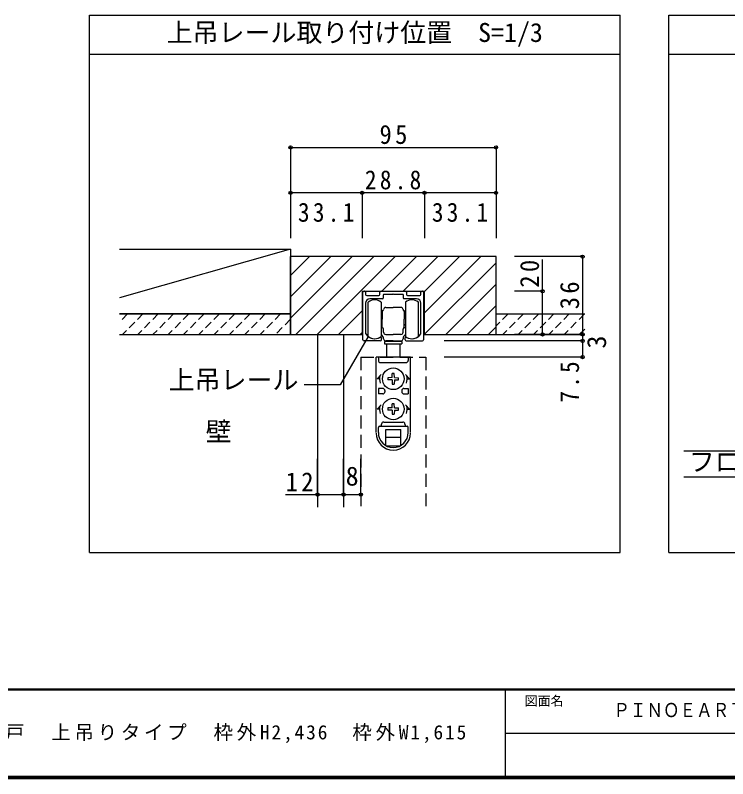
# Model space of a CAD drawing. Units: millimetres on the paper, enlarged 5 times, with parts at other scales. Extents: x -973 to 977, y -718 to 696.
# Drawn here: x -376 to 173, y -701 to -112 of the extents above; entities that cross this region are included whole.
import ezdxf
from ezdxf.enums import TextEntityAlignment as Align

# ---------------------------------------------------------------- set-up
doc = ezdxf.new("R2010")
doc.units = ezdxf.units.MM
doc.header["$LTSCALE"] = 5
doc.header["$PDMODE"] = 32
doc.header["$PDSIZE"] = 2.5
doc.linetypes.add('DASHED1', pattern=[1.8, 1.2, -0.6])
doc.linetypes.add('DASHED2', pattern=[3, 2, -1])
for name, color, linetype in [('0-A_文字', 3, 'Continuous'), ('2-2_柱', 7, 'Continuous'), ('2-3_仕上', 2, 'Continuous'), ('2-4_枠', 3, 'Continuous'), ('2-6_扉', 7, 'DASHED2'), ('2-7_金物', 7, 'Continuous'), ('2-A_寸法', 7, 'Continuous'), ('2-B_ﾊｯﾁ', 7, 'Continuous'), ('2-C', 4, 'DASHED1'), ('F-1_枠', 6, 'Continuous'), ('F-A_文字', 7, 'Continuous')]:
    doc.layers.add(name, color=color, linetype=linetype)
doc.styles.add('ＭＳ ゴシック', font='')
doc.styles.get('ＭＳ ゴシック').set_extended_font_data('MS Gothic')

msp = doc.modelspace()

# ---------------------------------------------------------------- linework, layer by layer
at = {"layer": '0-A_文字'}
for p, q in [((-318.487, -112.235), (90.22, -112.235)), ((-318.487, -526.5), (-318.487, -112.235)), ((90.22, -526.5), (90.22, -112.235)), ((127.72, -526.5), (127.72, -112.235)), ((127.72, -112.235), (536.427, -112.235)), ((-318.487, -142.235), (90.22, -142.235)), ((127.72, -142.235), (536.427, -142.235)), ((-318.487, -526.5), (90.22, -526.5)), ((127.72, -526.5), (536.427, -526.5))]:
    msp.add_line(p, q, dxfattribs=at)
at = {"layer": '2-2_柱'}
for p, q in [((-295.383, -292.475), (-163.717, -292.475)), ((-163.717, -292.475), (-295.383, -330.094)), ((-163.717, -292.475), (-163.717, -342.475)), ((-163.717, -342.475), (-295.383, -342.475))]:
    msp.add_line(p, q, dxfattribs=at)
at = {"layer": '2-3_仕上'}
for p, q in [((-295.383, -342.475), (-163.717, -342.475)), ((-163.717, -342.475), (-163.717, -358.308)), ((-5.383, -342.475), (62.95, -342.475)), ((-295.383, -358.308), (-163.717, -358.308)), ((-5.383, -358.308), (62.95, -358.308)), ((139.377, -448.147), (251.625, -448.147)), ((139.377, -468.147), (251.625, -468.147))]:
    msp.add_line(p, q, dxfattribs=at)
at = {"layer": '2-4_枠'}
for p, q in [((-163.717, -358.308), (-163.717, -298.308)), ((-108.55, -324.975), (-108.55, -358.308)), ((-108.55, -324.975), (-60.55, -324.975)), ((-60.55, -358.308), (-60.55, -324.975)), ((-163.717, -358.308), (-108.55, -358.308)), ((-142.883, -358.308), (-142.883, -491.378)), ((-122.883, -358.308), (-122.883, -491.378)), ((-60.55, -358.308), (-5.383, -358.308))]:
    msp.add_line(p, q, dxfattribs=at)
msp.add_lwpolyline([(-5.383, -358.308), (-5.383, -298.308), (-163.717, -298.308)], dxfattribs=at)
at = {"layer": '2-6_扉'}
msp.add_line((-109.55, -375.808), (-109.55, -491.378), dxfattribs=at)
msp.add_lwpolyline([(-109.55, -375.808), (-59.55, -375.808), (-59.55, -491.378)], dxfattribs=at)
at = {"layer": '2-7_金物'}
for p, q in [((-107.883, -362.475), (-107.883, -325.808)), ((-107.05, -324.975), (-106.717, -324.975)), ((-105.883, -325.808), (-105.883, -327.475)), ((-105.05, -328.308), (-95.633, -328.308)), ((-94.8, -327.475), (-94.8, -325.808)), ((-93.967, -324.975), (-75.133, -324.975)), ((-92.3, -327.975), (-92.3, -330.308)), ((-76.8, -330.308), (-76.8, -327.975)), ((-74.3, -325.808), (-74.3, -327.475)), ((-73.467, -328.308), (-64.05, -328.308)), ((-63.217, -327.475), (-63.217, -325.808)), ((-62.383, -324.975), (-62.05, -324.975)), ((-61.217, -325.808), (-61.217, -362.475)), ((-105.883, -334.142), (-105.883, -357.68)), ((-103.883, -359.975), (-103.883, -333.308)), ((-92.8, -330.808), (-102.55, -330.808)), ((-93.883, -333.308), (-93.883, -346.642)), ((-66.55, -330.808), (-76.3, -330.808)), ((-75.217, -333.308), (-75.217, -346.642)), ((-65.217, -359.975), (-65.217, -333.308)), ((-63.217, -357.68), (-63.217, -334.142)), ((-93.883, -339.975), (-93.383, -339.975)), ((-93.05, -340.308), (-93.383, -339.975)), ((-93.05, -339.975), (-93.05, -346.642)), ((-92.883, -339.975), (-93.05, -339.975)), ((-90.383, -337.475), (-84.55, -337.475)), ((-78.717, -337.475), (-84.55, -337.475)), ((-76.217, -339.975), (-76.05, -339.975)), ((-76.05, -339.975), (-76.05, -346.642)), ((-76.05, -340.308), (-75.717, -339.975)), ((-75.217, -339.975), (-75.717, -339.975)), ((-93.883, -342.475), (-93.05, -342.475)), ((-93.883, -346.642), (-93.883, -359.975)), ((-93.383, -342.475), (-93.05, -342.142)), ((-93.05, -353.308), (-93.05, -346.642)), ((-75.717, -342.475), (-76.05, -342.142)), ((-75.217, -342.475), (-76.05, -342.475)), ((-76.05, -353.308), (-76.05, -346.642)), ((-75.217, -346.642), (-75.217, -359.975)), ((-93.883, -350.808), (-93.05, -350.808)), ((-93.05, -351.142), (-93.383, -350.808)), ((-93.05, -352.975), (-93.383, -353.308)), ((-76.05, -351.142), (-75.717, -350.808)), ((-75.217, -350.808), (-76.05, -350.808)), ((-76.05, -352.975), (-75.717, -353.308)), ((-93.883, -353.308), (-93.383, -353.308)), ((-92.883, -353.308), (-93.05, -353.308)), ((-92.05, -356.642), (-92.05, -354.142)), ((-90.383, -358.308), (-84.55, -358.308)), ((-78.717, -358.308), (-84.55, -358.308)), ((-77.05, -356.642), (-77.05, -354.142)), ((-76.217, -353.308), (-76.05, -353.308)), ((-75.217, -353.308), (-75.717, -353.308)), ((-94.55, -363.308), (-107.05, -363.308)), ((-93.717, -362.475), (-93.717, -360.808)), ((-91.217, -363.808), (-91.217, -365.475)), ((-77.883, -363.808), (-91.217, -363.808)), ((-84.55, -363.308), (-90.383, -363.308)), ((-89.55, -363.308), (-89.55, -363.808)), ((-84.55, -363.308), (-78.717, -363.308)), ((-79.55, -363.308), (-79.55, -363.808)), ((-77.883, -363.808), (-77.883, -365.475)), ((-75.383, -362.475), (-75.383, -360.808)), ((-74.55, -363.308), (-62.05, -363.308)), ((-91.217, -365.475), (-77.883, -365.475)), ((-89.55, -375.808), (-89.55, -365.475)), ((-79.55, -365.475), (-79.55, -375.808)), ((-97.717, -433.975), (-97.717, -375.808)), ((-71.383, -375.808), (-97.717, -375.808)), ((-96.05, -375.808), (-96.05, -378.308)), ((-73.05, -375.808), (-73.05, -378.308)), ((-71.383, -433.975), (-71.383, -375.808)), ((-94.383, -379.975), (-74.717, -379.975)), ((-85.416, -391.609), (-85.36, -388.392)), ((-83.74, -388.392), (-85.36, -388.392)), ((-83.684, -391.609), (-83.74, -388.392)), ((-93.978, -389.142), (-97.05, -392.475)), ((-95.217, -392.475), (-97.05, -392.475)), ((-85.416, -391.609), (-88.633, -391.665)), ((-88.633, -391.665), (-88.633, -393.285)), ((-85.416, -393.341), (-88.633, -393.285)), ((-85.416, -393.341), (-85.36, -396.558)), ((-83.684, -393.341), (-83.74, -396.558)), ((-83.684, -391.609), (-80.467, -391.665)), ((-83.684, -393.341), (-80.467, -393.285)), ((-80.467, -393.285), (-80.467, -391.665)), ((-75.122, -389.142), (-72.05, -392.475)), ((-73.883, -392.475), (-72.05, -392.475)), ((-96.05, -399.975), (-96.05, -404.142)), ((-92.717, -399.975), (-96.05, -399.975)), ((-85.36, -396.558), (-83.74, -396.558)), ((-76.383, -399.975), (-73.05, -399.975)), ((-73.05, -399.975), (-73.05, -404.142)), ((-92.717, -404.142), (-96.05, -404.142)), ((-91.05, -401.642), (-91.05, -402.475)), ((-78.05, -401.642), (-78.05, -402.475)), ((-76.383, -404.142), (-73.05, -404.142)), ((-85.416, -414.942), (-85.36, -411.725)), ((-83.74, -411.725), (-85.36, -411.725)), ((-83.684, -414.942), (-83.74, -411.725)), ((-93.978, -412.475), (-97.05, -415.808)), ((-95.217, -415.808), (-97.05, -415.808)), ((-85.416, -414.942), (-88.633, -414.998)), ((-88.633, -414.998), (-88.633, -416.618)), ((-85.416, -416.674), (-88.633, -416.618)), ((-85.416, -416.674), (-85.36, -419.892)), ((-83.684, -416.674), (-83.74, -419.892)), ((-83.684, -414.942), (-80.467, -414.998)), ((-83.684, -416.674), (-80.467, -416.618)), ((-80.467, -416.618), (-80.467, -414.998)), ((-75.122, -412.475), (-72.05, -415.808)), ((-73.883, -415.808), (-72.05, -415.808)), ((-85.36, -419.892), (-83.74, -419.892)), ((-95.217, -429.142), (-73.883, -429.142)), ((-91.883, -425.808), (-77.217, -425.808)), ((-96.05, -433.975), (-96.05, -429.975)), ((-90.383, -431.642), (-78.717, -431.642)), ((-90.383, -443.886), (-90.383, -431.642)), ((-78.717, -443.886), (-78.717, -431.642)), ((-73.05, -433.975), (-73.05, -429.975)), ((-90.383, -437.475), (-78.717, -437.475)), ((-89.597, -444.308), (-79.503, -444.308))]:
    msp.add_line(p, q, dxfattribs=at)
msp.add_lwpolyline([(-77.3, -327.475), (-84.05, -327.475), (-84.55, -326.975), (-85.05, -327.475), (-91.8, -327.475)], dxfattribs=at)
for centre in [(-84.55, -392.475), (-84.55, -415.808)]:
    msp.add_circle(centre, 8.333, dxfattribs=at)
for centre, radius, start, end in [((-107.05, -325.808), 0.833, 90, 180), ((-106.717, -325.808), 0.833, 360, 90), ((-105.05, -327.475), 0.833, 180, 270), ((-95.633, -327.475), 0.833, 270, 0), ((-93.967, -325.808), 0.833, 90, 180), ((-91.8, -327.975), 0.5, 90, 180), ((-77.3, -327.975), 0.5, 0, 90), ((-75.133, -325.808), 0.833, 0, 90), ((-73.467, -327.475), 0.833, 180, 270), ((-64.05, -327.475), 0.833, 270, 360), ((-62.383, -325.808), 0.833, 90, 180), ((-62.05, -325.808), 0.833, 0, 90), ((-102.55, -334.142), 3.333, 90, 180), ((-98.883, -339.975), 8.333, 53.1301, 126.8699), ((-92.8, -330.308), 0.5, 270, 360), ((-76.3, -330.308), 0.5, 180, 270), ((-70.217, -339.975), 8.333, 53.1301, 126.8699), ((-66.55, -334.142), 3.333, 0, 90), ((-92.883, -339.142), 0.833, 270, 0), ((-90.383, -339.142), 1.667, 90, 180), ((-78.717, -339.142), 1.667, 0, 90), ((-76.217, -339.142), 0.833, 180, 270), ((-105.383, -357.68), 0.5, 180, 213.92311), ((-98.883, -353.308), 8.333, 213.92311, 301.89079), ((-95.383, -361.642), 3.333, 0, 63.25632), ((-92.883, -354.142), 0.833, 0, 90), ((-90.383, -356.642), 1.667, 180, 270), ((-78.717, -356.642), 1.667, 270, 0), ((-76.217, -354.142), 0.833, 90, 180), ((-73.717, -361.642), 3.333, 116.74368, 180), ((-70.217, -353.308), 8.333, 238.10921, 326.07689), ((-63.717, -357.68), 0.5, 326.07689, 360), ((-107.05, -362.475), 0.833, 180, 270), ((-98.883, -353.308), 8.333, 233.1301, 306.8699), ((-94.55, -362.475), 0.833, 270, 0), ((-94.217, -360.808), 0.5, 360, 121.89079), ((-90.383, -361.642), 1.667, 180, 270), ((-78.717, -361.642), 1.667, 270, 0), ((-74.883, -360.808), 0.5, 58.10921, 180), ((-74.55, -362.475), 0.833, 180, 270), ((-70.217, -353.308), 8.333, 233.1301, 306.8699), ((-62.05, -362.475), 0.833, 270, 0), ((-94.383, -378.308), 1.667, 180, 270), ((-74.717, -378.308), 1.667, 270, 0), ((-84.55, -392.475), 10.667, 167.82427, 198.20996), ((-84.55, -392.475), 10.667, 341.79004, 12.17573), ((-92.717, -401.642), 1.667, 0, 90), ((-76.383, -401.642), 1.667, 90, 180), ((-92.717, -402.475), 1.667, 270, 0), ((-76.383, -402.475), 1.667, 180, 270), ((-84.55, -415.808), 10.667, 167.82427, 198.20996), ((-84.55, -415.808), 10.667, 341.79004, 12.17573), ((-95.217, -429.975), 0.833, 90, 180), ((-95.217, -427.475), 1.667, 270, 0), ((-91.883, -427.475), 1.667, 90, 180), ((-77.217, -427.475), 1.667, 0, 90), ((-73.883, -427.475), 1.667, 180, 270), ((-73.883, -429.975), 0.833, 0, 90), ((-84.55, -434.308), 13.167, 180, 0), ((-84.55, -433.975), 11.5, 180, 0)]:
    msp.add_arc(centre, radius, start, end, dxfattribs=at)
at = {"layer": '2-A_寸法'}
msp.add_lwpolyline([(-103.883, -359.975), (-125.411, -397.262), (-153.264, -397.262)], dxfattribs=at)
at = {"layer": '2-B_ﾊｯﾁ', "color": 4}
for p, q in [((-163.717, -214.142), (-5.383, -214.142)), ((-163.717, -214.142), (-163.717, -249.142)), ((-5.383, -214.142), (-5.383, -249.142)), ((-108.55, -249.142), (-163.717, -249.142)), ((-163.717, -249.142), (-163.717, -284.142)), ((-60.55, -249.142), (-108.55, -249.142)), ((-108.55, -249.142), (-108.55, -284.142)), ((-5.383, -249.142), (-60.55, -249.142)), ((-60.55, -249.142), (-60.55, -284.142)), ((-5.383, -249.142), (-5.383, -284.142)), ((61.283, -298.308), (8.783, -298.308)), ((61.283, -298.308), (61.283, -358.308)), ((30.45, -358.308), (30.45, -300.447)), ((30.45, -324.975), (8.783, -324.975)), ((61.283, -358.308), (8.783, -358.308)), ((61.283, -358.308), (61.283, -363.308)), ((61.283, -363.308), (-45.383, -363.308)), ((61.283, -363.308), (61.283, -375.808)), ((61.283, -375.808), (-45.383, -375.808)), ((-142.883, -481.741), (-142.883, -454.269)), ((-122.883, -481.741), (-122.883, -454.269)), ((-109.55, -481.741), (-109.55, -454.269)), ((-167.5, -481.741), (-122.883, -481.741)), ((-122.883, -481.741), (-109.55, -481.741))]:
    msp.add_line(p, q, dxfattribs=at)
at = {"layer": '2-B_ﾊｯﾁ'}
for p in [(-163.717, -214.142), (-5.383, -214.142), (-163.717, -249.142), (-108.55, -249.142), (-60.55, -249.142), (-5.383, -249.142), (61.283, -298.308), (30.45, -324.975), (30.45, -358.308), (61.283, -358.308), (61.283, -363.308), (61.283, -375.808), (-142.883, -481.741), (-122.883, -481.741), (-109.55, -481.741)]:
    msp.add_point(p, dxfattribs=at)
at = {"layer": '2-C', "linetype": 'Continuous'}
for p, q in [((-163.717, -312.882), (-149.142, -298.308)), ((-163.717, -345.881), (-116.144, -298.308)), ((-163.717, -329.382), (-132.643, -298.308)), ((-159.645, -358.308), (-99.645, -298.308)), ((-143.146, -358.308), (-83.146, -298.308)), ((-93.313, -324.975), (-66.647, -298.308)), ((-76.814, -324.975), (-50.147, -298.308)), ((-60.55, -341.709), (-17.149, -298.308)), ((-60.55, -325.21), (-33.648, -298.308)), ((-60.55, -358.208), (-5.383, -303.041)), ((-44.151, -358.308), (-5.383, -319.541)), ((-126.647, -358.308), (-108.55, -340.212)), ((-27.652, -358.308), (-5.383, -336.04)), ((-11.153, -358.308), (-5.383, -352.539)), ((-110.147, -358.308), (-108.55, -356.711))]:
    msp.add_line(p, q, dxfattribs=at)
at = {"layer": '2-C'}
for p, q in [((-289.199, -342.475), (-295.383, -348.659)), ((-277.414, -342.475), (-293.248, -358.308)), ((-265.629, -342.475), (-281.462, -358.308)), ((-253.844, -342.475), (-269.677, -358.308)), ((-242.059, -342.475), (-257.892, -358.308)), ((-230.274, -342.475), (-246.107, -358.308)), ((-218.489, -342.475), (-234.322, -358.308)), ((-206.704, -342.475), (-222.537, -358.308)), ((-194.918, -342.475), (-210.752, -358.308)), ((-183.133, -342.475), (-198.967, -358.308)), ((-171.348, -342.475), (-187.182, -358.308)), ((-163.717, -346.628), (-175.396, -358.308)), ((3.893, -342.475), (-5.383, -351.751)), ((15.678, -342.475), (-0.155, -358.308)), ((27.463, -342.475), (11.63, -358.308)), ((39.248, -342.475), (23.415, -358.308)), ((51.033, -342.475), (35.2, -358.308)), ((62.818, -342.475), (46.985, -358.308)), ((62.95, -354.128), (58.77, -358.308))]:
    msp.add_line(p, q, dxfattribs=at)
at = {"layer": 'F-1_枠'}
for p, q in [((976.653, -631.667), (-973.347, -631.667)), ((976.653, -632.5), (-973.347, -632.5)), ((1.653, -632.5), (1.653, -699.167)), ((1.653, -665.833), (974.986, -665.834)), ((976.653, -699.167), (-973.347, -699.167)), ((976.653, -700), (-973.347, -700)), ((976.653, -700.833), (-973.347, -700.833))]:
    msp.add_line(p, q, dxfattribs=at)

# ---------------------------------------------------------------- texts
at = {"layer": '0-A_文字', "color": 7, "style": 'ＭＳ ゴシック'}
msp.add_text('上吊レール取り付け位置\u3000S=1/3', height=14.66, dxfattribs=at).set_placement((-259.133, -137.235), align=Align.BOTTOM_LEFT)
at = {"layer": '2-A_寸法', "style": 'ＭＳ ゴシック'}
for s, p in [('上吊レール', (-257.607, -405.04)), ('壁', (-229.133, -444.843)), ('フロアー', (143.103, -468.147))]:
    msp.add_text(s, height=14.66, dxfattribs=at).set_placement(p, align=Align.BOTTOM_LEFT)
at = {"layer": '2-B_ﾊｯﾁ', "style": 'ＭＳ ゴシック'}
msp.add_text('3', height=14.66, rotation=90, dxfattribs=at).set_placement((83.783, -369.142), align=Align.BOTTOM_LEFT)
msp.add_text('8', height=14.66, dxfattribs=at).set_placement((-121.217, -479.241), align=Align.BOTTOM_LEFT)
at = {"layer": '2-B_ﾊｯﾁ', "char_height": 14.66, "attachment_point": 7, "style": 'ＭＳ ゴシック'}
for s, insert in [('\\T1.27;\\W0.95;95', (-95.175, -211.642)), ('\\T1.28;\\W0.9;28.8', (-106.425, -246.642)), ('\\T1.28;\\W0.9;33.1', (-158.008, -271.642)), ('\\T1.28;\\W0.9;33.1', (-54.842, -271.642)), ('\\T1.27;\\W0.95;12', (-167.5, -479.241))]:
    msp.add_mtext(s, dxfattribs=dict(at, insert=insert))
at = {"layer": '2-B_ﾊｯﾁ', "char_height": 14.66, "attachment_point": 7, "rotation": 90, "style": 'ＭＳ ゴシック'}
for s, insert in [('\\T1.27;\\W0.95;20', (27.95, -322.267)), ('\\T1.27;\\W0.95;36', (58.783, -338.933)), ('\\T1.27;\\W0.9;7.5', (58.783, -410.808))]:
    msp.add_mtext(s, dxfattribs=dict(at, insert=insert))
at = {"layer": 'F-A_文字', "style": 'ＭＳ ゴシック'}
msp.add_text('図面名', height=7.331, dxfattribs=at).set_placement((16.653, -646.667), align=Align.BOTTOM_LEFT)
at = {"layer": 'F-A_文字', "style": 'ＭＳ ゴシック', "width": 0.85}
msp.add_text('ＰＩＮＯＥＡＲＴＨ', height=11, dxfattribs=at).set_placement((84.986, -656.667), align=Align.BOTTOM_LEFT)
at = {"layer": 'F-A_文字', "insert": (-847.938, -673.333), "char_height": 11, "attachment_point": 7, "style": 'ＭＳ ゴシック'}
msp.add_mtext('\\T1.19;ピノアース\u3000天井ジャストシリーズ\u3000アウトセット片引き戸\u3000上吊りタイプ\u3000枠外H2,436\u3000枠外W1,615', dxfattribs=at)

doc.saveas('drawing.dxf')
